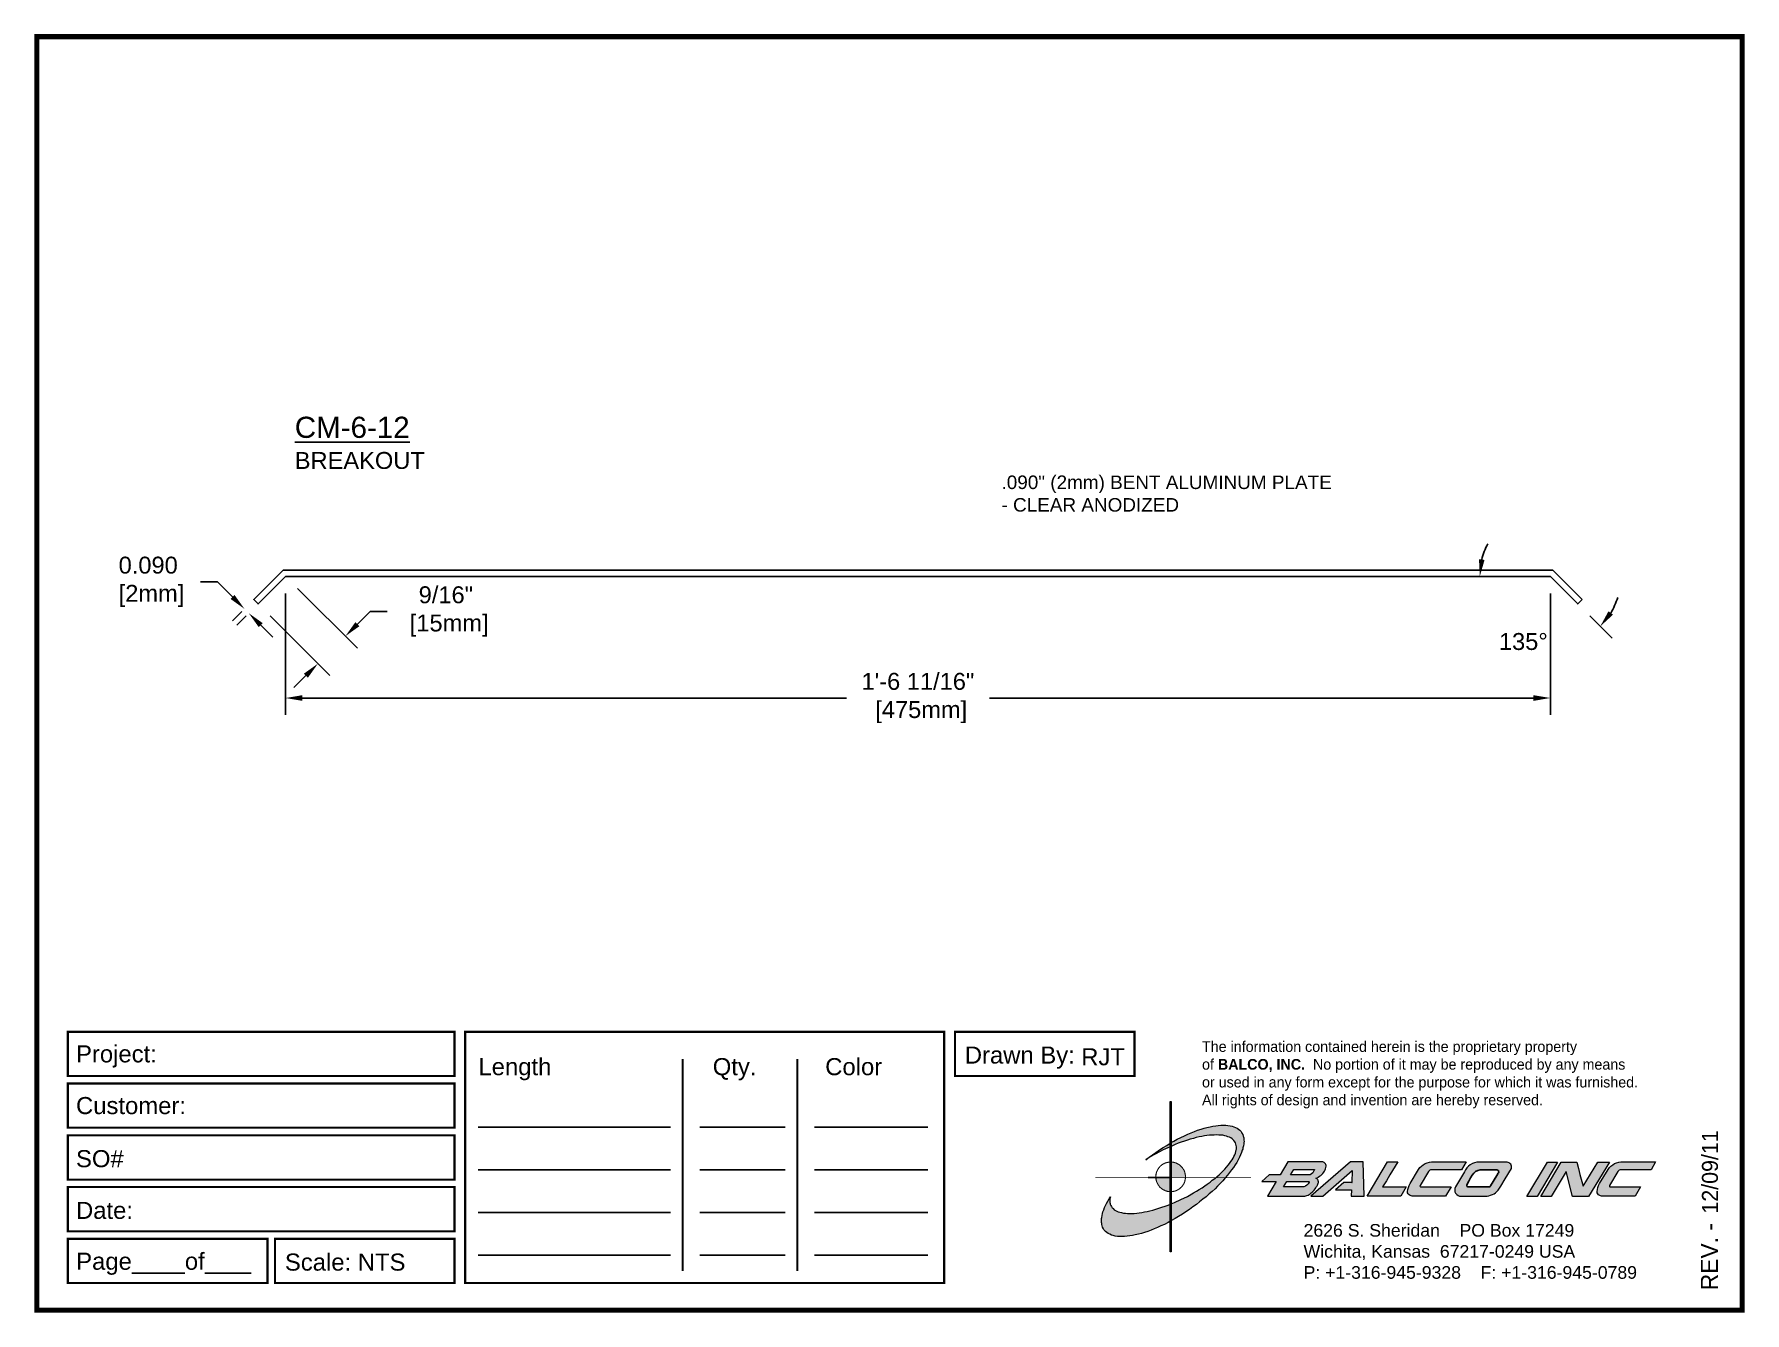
# Paper-space layout 'Breakout' of a CAD drawing. Header units: inches. Extents: x 0 to 10, y 0 to 7.5.
# The model-space entities are those that its viewports show. They can reach past a viewport. Long polylines and large blocks are cut down to what shows.
import ezdxf

# ---------------------------------------------------------------- set-up
doc = ezdxf.new("R2010")
doc.units = ezdxf.units.IN
doc.header["$MEASUREMENT"] = 0
for name, color, linetype in [('Border', 7, 'Continuous'), ('Dimensions', 3, 'Continuous'), ('Metals', 7, 'Continuous'), ('TEXT', 2, 'Continuous')]:
    doc.layers.add(name, color=color, linetype=linetype)
doc.styles.add('ARIAL', font='arial.ttf')
doc.styles.add('Copyright', font='ERASDEMI.TTF')
doc.dimstyles.new('Arial', dxfattribs={"dimtxt": 0.25, "dimasz": 0.25, "dimexe": 0.25, "dimexo": 0.25, "dimgap": 0.25, "dimtad": 0, "dimtih": 1, "dimtoh": 1, "dimdec": 4, "dimzin": 3, "dimdsep": 46, "dimlunit": 4, "dimtxsty": 'ARIAL', "dimcen": 0.25, "dimadec": 0, "dimazin": 0, "dimtfac": 1, "dimtdec": 4, "dimtofl": 0, "dimtmove": 0, "dimatfit": 3, "dimfxl": 0, "dimfrac": 2, "dimtolj": 1, "dimtzin": 0, "dimarcsym": 0})

# ---------------------------------------------------------------- blocks, each defined once
blk = doc.blocks.new('ACADlogo')
h = blk.add_hatch(color=256)
h.paths.add_polyline_path([(-3.346, 1.223), (-3.351, 1.223), (-3.351, 0.979), (-3.346, 0.982)])
h.paths.add_polyline_path([(-3.346, 0.961), (-3.351, 0.959), (-3.351, 0.868), (-3.346, 0.868)])
h.paths.add_polyline_path([(-3.346, 0.777), (-3.351, 0.777), (-3.351, 0.699), (-3.351, 0.695), (-3.35, 0.695), (-3.346, 0.695)])
h.paths.add_polyline_path([(-3.346, 0.864), (-3.346, 0.868), (-3.35, 0.868), (-3.351, 0.868), (-3.351, 0.777), (-3.346, 0.777), (-3.346, 0.778), (-3.348, 0.778)])
h.paths.add_polyline_path([(-3.346, 0.524), (-3.351, 0.521), (-3.351, 0.342), (-3.346, 0.342)])
h.paths.add_polyline_path([(-3.346, 0.695), (-3.351, 0.695), (-3.351, 0.621), (-3.346, 0.623)])
h.paths.add_polyline_path([(-3.346, 0.623), (-3.351, 0.621), (-3.351, 0.521), (-3.346, 0.524)])
h.paths.add_polyline_path([(-3.346, 0.982), (-3.351, 0.979), (-3.351, 0.959), (-3.346, 0.961)])
h = blk.add_hatch(color=175)
h.paths.add_polyline_path([(-3.518, 0.573), (-3.534, 0.571), (-3.548, 0.569), (-3.562, 0.567), (-3.576, 0.567), (-3.589, 0.566), (-3.602, 0.567), (-3.614, 0.568), (-3.625, 0.569), (-3.636, 0.572), (-3.646, 0.574), (-3.656, 0.577), (-3.664, 0.581), (-3.673, 0.585), (-3.679, 0.589), (-3.685, 0.595), (-3.688, 0.598), (-3.691, 0.6), (-3.695, 0.607), (-3.699, 0.614), (-3.703, 0.621), (-3.704, 0.626), (-3.705, 0.631), (-3.706, 0.637), (-3.706, 0.642), (-3.705, 0.648), (-3.705, 0.653), (-3.703, 0.659), (-3.702, 0.665), (-3.71, 0.652), (-3.717, 0.639), (-3.725, 0.626), (-3.731, 0.613), (-3.737, 0.601), (-3.741, 0.589), (-3.746, 0.577), (-3.749, 0.566), (-3.751, 0.555), (-3.753, 0.544), (-3.754, 0.538), (-3.754, 0.533), (-3.755, 0.523), (-3.754, 0.513), (-3.753, 0.508), (-3.752, 0.503), (-3.75, 0.494), (-3.748, 0.486), (-3.743, 0.477), (-3.74, 0.473), (-3.738, 0.469), (-3.734, 0.465), (-3.73, 0.461), (-3.723, 0.455), (-3.715, 0.449), (-3.706, 0.445), (-3.695, 0.44), (-3.685, 0.437), (-3.674, 0.434), (-3.661, 0.432), (-3.648, 0.431), (-3.634, 0.431), (-3.62, 0.431), (-3.604, 0.433), (-3.588, 0.435), (-3.572, 0.438), (-3.556, 0.441), (-3.538, 0.445), (-3.52, 0.449), (-3.503, 0.456), (-3.483, 0.461), (-3.464, 0.469), (-3.445, 0.477), (-3.426, 0.485), (-3.406, 0.494), (-3.385, 0.503), (-3.364, 0.514), (-3.351, 0.521), (-3.351, 0.621), (-3.364, 0.616), (-3.382, 0.609), (-3.4, 0.603), (-3.418, 0.598), (-3.436, 0.592), (-3.453, 0.587), (-3.47, 0.583), (-3.486, 0.579), (-3.503, 0.576)])
h.paths.add_polyline_path([(-3.215, 0.687), (-3.251, 0.667), (-3.289, 0.649), (-3.327, 0.631), (-3.345, 0.623), (-3.346, 0.623), (-3.346, 0.524), (-3.343, 0.525), (-3.323, 0.537), (-3.302, 0.549), (-3.28, 0.563), (-3.259, 0.577), (-3.238, 0.59), (-3.218, 0.605), (-3.198, 0.62), (-3.179, 0.635), (-3.16, 0.65), (-3.141, 0.665), (-3.123, 0.681), (-3.106, 0.696), (-3.089, 0.712), (-3.074, 0.727), (-3.058, 0.743), (-3.043, 0.759), (-3.03, 0.775), (-3.028, 0.777), (-3.085, 0.777), (-3.091, 0.772), (-3.105, 0.761), (-3.118, 0.75), (-3.134, 0.739), (-3.149, 0.729), (-3.165, 0.718), (-3.182, 0.707), (-3.198, 0.697)])
h.paths.add_polyline_path([(-2.921, 1.009), (-2.922, 1.015), (-2.924, 1.02), (-2.926, 1.029), (-2.931, 1.038), (-2.934, 1.043), (-2.936, 1.047), (-2.94, 1.05), (-2.943, 1.054), (-2.951, 1.06), (-2.959, 1.066), (-2.968, 1.071), (-2.978, 1.075), (-2.989, 1.079), (-3, 1.081), (-3.013, 1.083), (-3.026, 1.084), (-3.04, 1.084), (-3.054, 1.084), (-3.07, 1.083), (-3.085, 1.081), (-3.102, 1.079), (-3.118, 1.075), (-3.136, 1.07), (-3.153, 1.066), (-3.171, 1.06), (-3.191, 1.054), (-3.21, 1.047), (-3.229, 1.039), (-3.248, 1.031), (-3.268, 1.022), (-3.289, 1.012), (-3.31, 1.002), (-3.33, 0.991), (-3.346, 0.982), (-3.346, 0.961), (-3.342, 0.962), (-3.323, 0.971), (-3.305, 0.978), (-3.287, 0.984), (-3.268, 0.991), (-3.251, 0.996), (-3.234, 1.002), (-3.216, 1.007), (-3.199, 1.011), (-3.182, 1.015), (-3.167, 1.018), (-3.15, 1.021), (-3.136, 1.023), (-3.121, 1.025), (-3.107, 1.026), (-3.093, 1.026), (-3.079, 1.027), (-3.067, 1.026), (-3.054, 1.026), (-3.043, 1.025), (-3.032, 1.022), (-3.022, 1.02), (-3.013, 1.016), (-3.004, 1.013), (-2.997, 1.009), (-2.989, 1.005), (-2.983, 0.999), (-2.98, 0.996), (-2.978, 0.994), (-2.973, 0.987), (-2.969, 0.981), (-2.967, 0.973), (-2.965, 0.965), (-2.964, 0.957), (-2.964, 0.949), (-2.964, 0.944), (-2.965, 0.94), (-2.967, 0.93), (-2.969, 0.921), (-2.973, 0.911), (-2.978, 0.901), (-2.983, 0.891), (-2.989, 0.881), (-2.996, 0.871), (-3.004, 0.86), (-3.012, 0.849), (-3.021, 0.838), (-3.032, 0.827), (-3.042, 0.816), (-3.053, 0.805), (-3.065, 0.794), (-3.077, 0.783), (-3.085, 0.777), (-3.028, 0.777), (-3.016, 0.791), (-3.004, 0.806), (-2.992, 0.822), (-2.981, 0.837), (-2.971, 0.852), (-2.962, 0.866), (-2.954, 0.882), (-2.946, 0.896), (-2.939, 0.91), (-2.934, 0.924), (-2.929, 0.938), (-2.926, 0.944), (-2.925, 0.951), (-2.922, 0.963), (-2.92, 0.975), (-2.92, 0.982), (-2.919, 0.987), (-2.92, 0.999), (-2.92, 1.005)])
h.paths.add_polyline_path([(-3.372, 0.966), (-3.393, 0.953), (-3.415, 0.94), (-3.435, 0.925), (-3.455, 0.911), (-3.475, 0.897), (-3.494, 0.882), (-3.468, 0.898), (-3.439, 0.915), (-3.41, 0.93), (-3.396, 0.938), (-3.38, 0.945), (-3.351, 0.959), (-3.351, 0.979)])
h = blk.add_hatch(color=256)
h.paths.add_polyline_path([(-3.268, 0.814), (-3.27, 0.819), (-3.273, 0.824), (-3.276, 0.828), (-3.279, 0.833), (-3.282, 0.837), (-3.286, 0.841), (-3.29, 0.845), (-3.294, 0.849), (-3.298, 0.852), (-3.303, 0.855), (-3.308, 0.858), (-3.313, 0.86), (-3.318, 0.863), (-3.323, 0.864), (-3.328, 0.866), (-3.334, 0.867), (-3.339, 0.868), (-3.345, 0.868), (-3.346, 0.868), (-3.346, 0.777), (-3.335, 0.777), (-3.262, 0.777), (-3.262, 0.781), (-3.262, 0.787), (-3.263, 0.792), (-3.264, 0.798), (-3.265, 0.803), (-3.266, 0.808)])
h.paths.add_polyline_path([(-3.351, 0.777), (-3.436, 0.777), (-3.435, 0.773), (-3.435, 0.768), (-3.434, 0.762), (-3.432, 0.757), (-3.431, 0.752), (-3.428, 0.747), (-3.426, 0.742), (-3.423, 0.737), (-3.42, 0.732), (-3.417, 0.728), (-3.414, 0.723), (-3.41, 0.719), (-3.406, 0.716), (-3.401, 0.712), (-3.397, 0.709), (-3.392, 0.706), (-3.387, 0.704), (-3.382, 0.701), (-3.377, 0.699), (-3.372, 0.698), (-3.367, 0.696), (-3.361, 0.695), (-3.356, 0.695), (-3.351, 0.695)])
h.paths.add_polyline_path([(-3.346, 0.868), (-3.35, 0.868), (-3.351, 0.868), (-3.351, 0.777), (-3.346, 0.777)])
h = blk.add_hatch(color=256)
h.paths.add_polyline_path([(-2.438, 0.844, 0.412988), (-2.461, 0.869), (-2.663, 0.869), (-2.707, 0.794), (-2.771, 0.794), (-2.815, 0.755), (-2.73, 0.755), (-2.781, 0.668), (-2.563, 0.668, 0.107996), (-2.538, 0.677, 0.108939), (-2.494, 0.724, 0.080345), (-2.483, 0.745, 0.419497), (-2.499, 0.773, 0.149928), (-2.447, 0.815, 0.134283)])
h.paths.add_polyline_path([(-2.507, 0.821, -0.209012), (-2.532, 0.794), (-2.538, 0.794), (-2.646, 0.794), (-2.627, 0.825), (-2.51, 0.825, -0.56619)], flags=16)
h.paths.add_polyline_path([(-2.538, 0.75, -0.241309), (-2.569, 0.722), (-2.688, 0.722), (-2.669, 0.755), (-2.541, 0.755, -0.56619)], flags=16)
for points in [[(-2.285, 0.819), (-2.287, 0.748), (-2.335, 0.748), (-2.383, 0.705), (-2.29, 0.705), (-2.292, 0.668), (-2.215, 0.668), (-2.221, 0.869), (-2.295, 0.869), (-2.527, 0.668), (-2.458, 0.668)], [(-2.018, 0.869), (-2.079, 0.869), (-2.198, 0.668), (-2, 0.668), (-1.968, 0.722), (-2.107, 0.722), (-2.085, 0.759), (-2.064, 0.794)], [(-1.617, 0.869), (-1.807, 0.869, 0.270182), (-1.896, 0.825), (-1.946, 0.742, 0.109019), (-1.961, 0.695, 0.340665), (-1.945, 0.672, 0.129907), (-1.923, 0.668), (-1.738, 0.668), (-1.706, 0.722), (-1.878, 0.722), (-1.882, 0.722, -0.601242), (-1.887, 0.731), (-1.838, 0.813, -0.253048), (-1.821, 0.823), (-1.645, 0.823)], [(-1.083, 0.867), (-1.14, 0.867), (-1.261, 0.667), (-1.26, 0.667), (-1.202, 0.667)], [(-0.96, 0.83), (-0.969, 0.867), (-1.061, 0.867), (-1.179, 0.667), (-1.12, 0.667), (-1.031, 0.812), (-0.995, 0.667), (-0.9, 0.667), (-0.778, 0.867), (-0.846, 0.867), (-0.931, 0.727), (-0.951, 0.795)], [(-0.507, 0.869), (-0.697, 0.869, 0.270182), (-0.786, 0.825), (-0.836, 0.742, 0.109019), (-0.85, 0.695, 0.340665), (-0.835, 0.672, 0.129907), (-0.812, 0.668), (-0.628, 0.668), (-0.595, 0.722), (-0.768, 0.722), (-0.772, 0.722, -0.601242), (-0.777, 0.731), (-0.728, 0.813, -0.253048), (-0.71, 0.823), (-0.534, 0.823)], [(-3.346, 0.623), (-3.351, 0.621), (-3.351, 0.521), (-3.346, 0.524)]]:
    blk.add_hatch(color=256).paths.add_polyline_path(points)
h = blk.add_hatch(color=256)
h.paths.add_polyline_path([(-1.377, 0.868), (-1.383, 0.868), (-1.383, 0.868), (-1.44, 0.868), (-1.492, 0.868), (-1.541, 0.868, 0.297712), (-1.628, 0.811), (-1.68, 0.723, 0.585116), (-1.646, 0.668), (-1.506, 0.668, 0.210586), (-1.429, 0.703), (-1.415, 0.726), (-1.389, 0.769), (-1.352, 0.831, 0.4352)])
h.paths.add_polyline_path([(-1.437, 0.823, -0.603783), (-1.428, 0.805), (-1.431, 0.801), (-1.434, 0.796), (-1.438, 0.789), (-1.474, 0.728, -0.229001), (-1.489, 0.722), (-1.494, 0.722), (-1.501, 0.722), (-1.597, 0.722), (-1.604, 0.722, -0.492401), (-1.613, 0.734), (-1.601, 0.757), (-1.591, 0.775), (-1.582, 0.791, -0.238368), (-1.535, 0.823)], flags=16)
for q in [(-3.48, 0.777), (-3.351, 0.642)]:
    blk.add_line((-3.351, 0.777), q)
at = {"color": 7, "lineweight": 0}
for points in [[(-3.351, 1.223), (-3.346, 1.223), (-3.346, 0.342), (-3.351, 0.342), (-3.351, 1.223)], [(-2.292, 0.668), (-2.215, 0.668), (-2.221, 0.869), (-2.295, 0.869), (-2.527, 0.668), (-2.458, 0.668), (-2.285, 0.819), (-2.287, 0.748), (-2.286, 0.748), (-2.335, 0.748), (-2.383, 0.705), (-2.29, 0.705), (-2.292, 0.668), (-2.292, 0.668)], [(-2.198, 0.668), (-2.079, 0.869), (-2.018, 0.869), (-2.064, 0.794), (-2.085, 0.759), (-2.107, 0.722), (-1.968, 0.722), (-2, 0.668), (-2.198, 0.668), (-2.198, 0.668)], [(-1.383, 0.868), (-1.383, 0.868)], [(-1.261, 0.667), (-1.14, 0.867), (-1.083, 0.867), (-1.202, 0.667), (-1.26, 0.667), (-1.261, 0.667), (-1.261, 0.667)], [(-0.9, 0.667), (-0.995, 0.667), (-1.031, 0.812), (-1.12, 0.667), (-1.179, 0.667), (-1.061, 0.867), (-0.969, 0.867), (-0.96, 0.83), (-0.951, 0.795), (-0.931, 0.727), (-0.846, 0.867), (-0.778, 0.867), (-0.9, 0.667), (-0.9, 0.667)]]:
    blk.add_lwpolyline(points, dxfattribs=at)
at = {"color": 175, "lineweight": 0}
blk.add_lwpolyline([(-2.926, 1.029), (-2.924, 1.02), (-2.922, 1.015), (-2.921, 1.009), (-2.92, 1.005), (-2.92, 0.999), (-2.919, 0.987), (-2.92, 0.982), (-2.92, 0.975), (-2.922, 0.963), (-2.925, 0.951), (-2.926, 0.944), (-2.929, 0.938), (-2.934, 0.924), (-2.939, 0.91), (-2.946, 0.896), (-2.954, 0.882), (-2.962, 0.866), (-2.971, 0.852), (-2.981, 0.837), (-2.992, 0.822), (-3.004, 0.806), (-3.016, 0.791), (-3.03, 0.775), (-3.043, 0.759), (-3.058, 0.743), (-3.074, 0.727), (-3.089, 0.712), (-3.106, 0.696), (-3.123, 0.681), (-3.141, 0.665), (-3.16, 0.65), (-3.179, 0.635), (-3.198, 0.62), (-3.218, 0.605), (-3.238, 0.59), (-3.259, 0.577), (-3.28, 0.563), (-3.302, 0.549), (-3.323, 0.537), (-3.343, 0.525), (-3.364, 0.514), (-3.385, 0.503), (-3.406, 0.494), (-3.426, 0.485), (-3.445, 0.477), (-3.464, 0.469), (-3.483, 0.461), (-3.503, 0.456), (-3.52, 0.449), (-3.538, 0.445), (-3.556, 0.441), (-3.572, 0.438), (-3.588, 0.435), (-3.604, 0.433), (-3.62, 0.431), (-3.634, 0.431), (-3.648, 0.431), (-3.661, 0.432), (-3.674, 0.434), (-3.685, 0.437), (-3.695, 0.44), (-3.706, 0.445), (-3.715, 0.449), (-3.723, 0.455), (-3.73, 0.461), (-3.734, 0.465), (-3.738, 0.469), (-3.74, 0.473), (-3.743, 0.477), (-3.748, 0.486), (-3.75, 0.494), (-3.752, 0.503), (-3.753, 0.508), (-3.754, 0.513), (-3.755, 0.523), (-3.754, 0.533), (-3.754, 0.538), (-3.753, 0.544), (-3.751, 0.555), (-3.749, 0.566), (-3.746, 0.577), (-3.741, 0.589), (-3.737, 0.601), (-3.731, 0.613), (-3.725, 0.626), (-3.717, 0.639), (-3.71, 0.652), (-3.702, 0.665), (-3.703, 0.659), (-3.705, 0.653), (-3.705, 0.648), (-3.706, 0.642), (-3.706, 0.637), (-3.705, 0.631), (-3.704, 0.626), (-3.703, 0.621), (-3.699, 0.614), (-3.695, 0.607), (-3.691, 0.6), (-3.688, 0.598), (-3.685, 0.595), (-3.679, 0.589), (-3.673, 0.585), (-3.664, 0.581), (-3.656, 0.577), (-3.646, 0.574), (-3.636, 0.572), (-3.625, 0.569), (-3.614, 0.568), (-3.602, 0.567), (-3.589, 0.566), (-3.576, 0.567), (-3.562, 0.567), (-3.548, 0.569), (-3.534, 0.571), (-3.518, 0.573), (-3.503, 0.576), (-3.486, 0.579), (-3.47, 0.583), (-3.453, 0.587), (-3.436, 0.592), (-3.418, 0.598), (-3.4, 0.603), (-3.382, 0.609), (-3.364, 0.616), (-3.345, 0.623), (-3.327, 0.631), (-3.289, 0.649), (-3.251, 0.667), (-3.215, 0.687), (-3.198, 0.697), (-3.182, 0.707), (-3.165, 0.718), (-3.149, 0.729), (-3.134, 0.739), (-3.118, 0.75), (-3.105, 0.761), (-3.091, 0.772), (-3.077, 0.783), (-3.065, 0.794), (-3.053, 0.805), (-3.042, 0.816), (-3.032, 0.827), (-3.021, 0.838), (-3.012, 0.849), (-3.004, 0.86), (-2.996, 0.871), (-2.989, 0.881), (-2.983, 0.891), (-2.978, 0.901), (-2.973, 0.911), (-2.969, 0.921), (-2.967, 0.93), (-2.965, 0.94), (-2.964, 0.944), (-2.964, 0.949), (-2.964, 0.957), (-2.965, 0.965), (-2.967, 0.973), (-2.969, 0.981), (-2.973, 0.987), (-2.978, 0.994), (-2.98, 0.996), (-2.983, 0.999), (-2.989, 1.005), (-2.997, 1.009), (-3.004, 1.013), (-3.013, 1.016), (-3.022, 1.02), (-3.032, 1.022), (-3.043, 1.025), (-3.054, 1.026), (-3.067, 1.026), (-3.079, 1.027), (-3.093, 1.026), (-3.107, 1.026), (-3.121, 1.025), (-3.136, 1.023), (-3.15, 1.021), (-3.167, 1.018), (-3.182, 1.015), (-3.199, 1.011), (-3.216, 1.007), (-3.234, 1.002), (-3.251, 0.996), (-3.268, 0.991), (-3.287, 0.984), (-3.305, 0.978), (-3.323, 0.971), (-3.342, 0.962), (-3.38, 0.945), (-3.396, 0.938), (-3.41, 0.93), (-3.439, 0.915), (-3.468, 0.898), (-3.494, 0.882), (-3.475, 0.897), (-3.455, 0.911), (-3.435, 0.925), (-3.415, 0.94), (-3.393, 0.953), (-3.372, 0.966), (-3.351, 0.979), (-3.33, 0.991), (-3.31, 1.002), (-3.289, 1.012), (-3.268, 1.022), (-3.248, 1.031), (-3.229, 1.039), (-3.21, 1.047), (-3.191, 1.054), (-3.171, 1.06), (-3.153, 1.066), (-3.136, 1.07), (-3.118, 1.075), (-3.102, 1.079), (-3.085, 1.081), (-3.07, 1.083), (-3.054, 1.084), (-3.04, 1.084), (-3.026, 1.084), (-3.013, 1.083), (-3, 1.081), (-2.989, 1.079), (-2.978, 1.075), (-2.968, 1.071), (-2.959, 1.066), (-2.951, 1.06), (-2.943, 1.054), (-2.94, 1.05), (-2.936, 1.047), (-2.934, 1.043), (-2.931, 1.038), (-2.926, 1.029), (-2.926, 1.029)], dxfattribs=at)
at = {"color": 7, "lineweight": 0, "const_width": 0.0064}
blk.add_lwpolyline([(-3.262, 0.781), (-3.262, 0.787), (-3.263, 0.792), (-3.264, 0.798), (-3.265, 0.803), (-3.266, 0.808), (-3.268, 0.814), (-3.27, 0.819), (-3.273, 0.824), (-3.276, 0.828), (-3.279, 0.833), (-3.282, 0.837), (-3.286, 0.841), (-3.29, 0.845), (-3.294, 0.849), (-3.298, 0.852), (-3.303, 0.855), (-3.308, 0.858), (-3.313, 0.86), (-3.318, 0.863), (-3.323, 0.864), (-3.328, 0.866), (-3.334, 0.867), (-3.339, 0.868), (-3.345, 0.868), (-3.35, 0.868), (-3.356, 0.868), (-3.361, 0.867), (-3.367, 0.866), (-3.372, 0.865), (-3.377, 0.863), (-3.382, 0.862), (-3.387, 0.859), (-3.392, 0.857), (-3.397, 0.854), (-3.401, 0.851), (-3.406, 0.847), (-3.41, 0.843), (-3.414, 0.839), (-3.417, 0.835), (-3.42, 0.831), (-3.423, 0.826), (-3.426, 0.821), (-3.428, 0.816), (-3.431, 0.811), (-3.432, 0.806), (-3.434, 0.801), (-3.435, 0.795), (-3.435, 0.79), (-3.436, 0.784), (-3.436, 0.779), (-3.435, 0.773), (-3.435, 0.768), (-3.434, 0.762), (-3.432, 0.757), (-3.431, 0.752), (-3.428, 0.747), (-3.426, 0.742), (-3.423, 0.737), (-3.42, 0.732), (-3.417, 0.728), (-3.414, 0.723), (-3.41, 0.719), (-3.406, 0.716), (-3.401, 0.712), (-3.397, 0.709), (-3.392, 0.706), (-3.387, 0.704), (-3.382, 0.701), (-3.377, 0.699), (-3.372, 0.698), (-3.367, 0.696), (-3.361, 0.695), (-3.356, 0.695), (-3.35, 0.695), (-3.345, 0.695), (-3.339, 0.695), (-3.334, 0.696), (-3.328, 0.697), (-3.323, 0.698), (-3.318, 0.7), (-3.313, 0.702), (-3.308, 0.705), (-3.303, 0.708), (-3.298, 0.711), (-3.294, 0.714), (-3.29, 0.718), (-3.286, 0.721), (-3.282, 0.726), (-3.279, 0.73), (-3.276, 0.734), (-3.273, 0.739), (-3.27, 0.744), (-3.268, 0.749), (-3.266, 0.754), (-3.265, 0.76), (-3.264, 0.765), (-3.263, 0.77), (-3.262, 0.776), (-3.262, 0.781)], dxfattribs=at)
at = {"color": 7, "lineweight": 0}
for points in [[(-2.447, 0.815, 0.130368), (-2.438, 0.843, 0.448367), (-2.463, 0.869), (-2.663, 0.869), (-2.707, 0.794), (-2.771, 0.794), (-2.815, 0.755), (-2.73, 0.755), (-2.781, 0.668), (-2.563, 0.668, 0.107996), (-2.538, 0.677, 0.108939), (-2.494, 0.724, 0.077395), (-2.484, 0.744, 0.430878), (-2.499, 0.773, 0.149928)], [(-2.507, 0.821, -0.209012), (-2.532, 0.794), (-2.538, 0.794), (-2.646, 0.794), (-2.627, 0.825), (-2.512, 0.825), (-2.509, 0.825, -0.531288)], [(-1.838, 0.813), (-1.887, 0.731, 0.587385), (-1.882, 0.722), (-1.878, 0.722), (-1.706, 0.722), (-1.738, 0.668), (-1.923, 0.668, -0.129907), (-1.945, 0.672, -0.349839), (-1.961, 0.696, -0.107341), (-1.946, 0.742), (-1.896, 0.825, -0.270182), (-1.807, 0.869), (-1.617, 0.869), (-1.645, 0.823), (-1.821, 0.823, 0.252436)], [(-1.68, 0.723, 0.585116), (-1.646, 0.668), (-1.506, 0.668, 0.210586), (-1.429, 0.703), (-1.415, 0.726), (-1.389, 0.769), (-1.352, 0.831, 0.4352), (-1.377, 0.868), (-1.383, 0.868), (-1.383, 0.868), (-1.44, 0.868), (-1.492, 0.868), (-1.541, 0.868, 0.297712), (-1.628, 0.811)], [(-0.728, 0.813), (-0.777, 0.731, 0.587385), (-0.772, 0.722), (-0.768, 0.722), (-0.595, 0.722), (-0.628, 0.668), (-0.812, 0.668, -0.129907), (-0.835, 0.672, -0.349839), (-0.85, 0.696, -0.107341), (-0.836, 0.742), (-0.786, 0.825, -0.270182), (-0.697, 0.869), (-0.507, 0.869), (-0.534, 0.823), (-0.71, 0.823, 0.252436)], [(-2.569, 0.722), (-2.688, 0.722), (-2.669, 0.755), (-2.543, 0.755), (-2.54, 0.755, -0.531288), (-2.538, 0.75, -0.241309)]]:
    blk.add_lwpolyline(points, format="xyb", close=True, dxfattribs=at)
blk.add_lwpolyline([(-1.437, 0.823), (-1.535, 0.823, 0.238368), (-1.582, 0.791), (-1.591, 0.775), (-1.601, 0.757), (-1.613, 0.734, 0.490298), (-1.604, 0.722), (-1.597, 0.722), (-1.501, 0.722), (-1.494, 0.722), (-1.489, 0.722, 0.229001), (-1.474, 0.728), (-1.438, 0.789), (-1.434, 0.796), (-1.431, 0.801), (-1.428, 0.805, 0.603783)], format="xyb", close=True)
blk.add_lwpolyline([(-2.879, 0.777, 0.00455, 0.00455, 0), (-3.791, 0.777, 0.00183, 0.00183, 0), (-3.791, 0.777, 0.00183, 0.00183, 0)], format="xyseb", dxfattribs=at)
blk = doc.blocks.new('Quantity Data')
at = {"layer": 'Border', "color": 253}
for p, q in [((2.755, 1.254), (3.881, 1.254)), ((4.054, 1.254), (4.553, 1.254)), ((4.725, 1.254), (5.389, 1.254)), ((2.755, 1.004), (3.881, 1.004)), ((4.054, 1.004), (4.553, 1.004)), ((4.725, 1.004), (5.389, 1.004)), ((2.755, 0.754), (3.881, 0.754)), ((4.054, 0.754), (4.553, 0.754)), ((4.725, 0.754), (5.389, 0.754)), ((2.755, 0.504), (3.881, 0.504)), ((4.054, 0.504), (4.553, 0.504)), ((4.725, 0.504), (5.389, 0.504))]:
    blk.add_line(p, q, dxfattribs=at)
at = {"layer": 'Border', "const_width": 0.0125}
blk.add_lwpolyline([(5.485, 0.341), (2.678, 0.341), (2.678, 1.813), (5.485, 1.813)], close=True, dxfattribs=at)
for points in [[(3.953, 1.653), (3.953, 0.412)], [(4.625, 1.653), (4.625, 0.412)]]:
    blk.add_lwpolyline(points, dxfattribs=at)
at = {"layer": 'Border', "style": 'ARIAL'}
for s, p in [('Length', (2.756, 1.559)), ('Qty.', (4.129, 1.559)), ('Color', (4.788, 1.559))]:
    blk.add_text(s, height=0.1, dxfattribs=at).set_placement(p)
blk = doc.blocks.new('Drawn By')
at = {"layer": 'Border', "const_width": 0.0125}
blk.add_lwpolyline([(5.38, 1.813), (6.432, 1.813), (6.432, 1.554), (5.38, 1.554)], close=True, dxfattribs=at)
at = {"layer": 'Border', "style": 'ARIAL'}
blk.add_text('Drawn By: ', height=0.1, dxfattribs=at).set_placement((5.438, 1.627))
blk.add_attdef('XXX', (6.12, 1.617), '', height=0.1, dxfattribs=at)
blk = doc.blocks.new('Project Info')
at = {"layer": 'Border', "const_width": 0.0125}
for points in [[(0.182, 1.813), (2.448, 1.813), (2.448, 1.554), (0.182, 1.554)], [(0.182, 1.51), (2.448, 1.51), (2.448, 1.251), (0.182, 1.251)], [(0.182, 1.207), (2.448, 1.207), (2.448, 0.947), (0.182, 0.947)], [(0.182, 0.904), (2.448, 0.904), (2.448, 0.644), (0.182, 0.644)], [(0.182, 0.6), (1.352, 0.6), (1.352, 0.341), (0.182, 0.341)], [(1.396, 0.6), (2.448, 0.6), (2.448, 0.341), (1.396, 0.341)]]:
    blk.add_lwpolyline(points, close=True, dxfattribs=at)
at = {"layer": 'Border', "style": 'ARIAL'}
for s, p in [('Project:', (0.23, 1.634)), ('Customer:', (0.23, 1.331)), ('SO#', (0.23, 1.02)), ('Date:', (0.23, 0.717)), ('Page%%u        %%uof%%u       ', (0.231, 0.419)), ('Scale: NTS', (1.454, 0.414))]:
    blk.add_text(s, height=0.1, dxfattribs=at).set_placement(p)
blk = doc.blocks.new('REV')
at = {"style": 'Copyright'}
blk.add_text('REV. -', height=0.1, rotation=90, dxfattribs=at).set_placement((-0.142, 0.117))
at = {"style": 'Copyright', "flags": 4}
blk.add_attdef('REVISIONDATE', (-0.142, 0.566), '', height=0.0938, rotation=90, dxfattribs=at)
blk = doc.blocks.new('*D17')
at = {"layer": 'Defpoints', "color": 0}
for p in [(24.171, -22.222), (24.097, -22.424), (24.235, -22.286)]:
    blk.add_point(p, dxfattribs=at)
at = {"layer": 'Dimensions', "color": 0, "lineweight": -2}
for p, q in [((23.633, -21.96), (23.383, -21.96)), ((23.856, -22.183), (23.633, -21.96)), ((23.994, -22.399), (23.856, -22.537)), ((24.058, -22.463), (23.92, -22.601)), ((24.274, -22.601), (24.45, -22.777))]:
    blk.add_line(p, q, dxfattribs=at)
at = {"layer": 'Dimensions', "color": 0}
for points in [[(23.886, -22.154), (23.827, -22.213), (24.033, -22.36)], [(24.303, -22.571), (24.244, -22.63), (24.097, -22.424)]]:
    blk.add_solid(points, dxfattribs=at)
at = {"layer": 'Dimensions', "color": 0, "insert": (22.611, -21.96), "char_height": 0.25, "attachment_point": 5, "style": 'ARIAL'}
blk.add_mtext('\\A1;0.090\\P [2mm]', dxfattribs=at)
blk = doc.blocks.new('*D18')
at = {"layer": 'Defpoints', "color": 0}
for p in [(24.64, -21.881), (24.235, -22.286), (25.118, -23.17)]:
    blk.add_point(p, dxfattribs=at)
at = {"layer": 'Dimensions', "color": 0, "lineweight": -2}
for p, q in [((24.817, -22.057), (25.701, -22.941)), ((24.412, -22.463), (25.295, -23.346)), ((25.701, -22.587), (25.89, -22.398)), ((25.89, -22.398), (26.14, -22.398)), ((24.942, -23.346), (24.765, -23.523))]:
    blk.add_line(p, q, dxfattribs=at)
at = {"layer": 'Dimensions', "color": 0}
for points in [[(25.671, -22.558), (25.73, -22.617), (25.524, -22.764)], [(24.912, -23.317), (24.971, -23.376), (25.118, -23.17)]]:
    blk.add_solid(points, dxfattribs=at)
at = {"layer": 'Dimensions', "color": 0, "insert": (27.009, -22.398), "char_height": 0.25, "attachment_point": 5, "style": 'ARIAL'}
blk.add_mtext('\\A1;9/16"\\P [15mm]', dxfattribs=at)
blk = doc.blocks.new('*D19')
at = {"layer": 'Defpoints', "color": 0}
for p in [(24.64, -21.881), (43.328, -21.881), (43.328, -23.677)]:
    blk.add_point(p, dxfattribs=at)
at = {"layer": 'Dimensions', "color": 0, "lineweight": -2}
for p, q in [((24.64, -22.131), (24.64, -23.927)), ((43.328, -22.131), (43.328, -23.927)), ((24.89, -23.677), (32.928, -23.677)), ((43.078, -23.677), (35.04, -23.677))]:
    blk.add_line(p, q, dxfattribs=at)
at = {"layer": 'Dimensions', "color": 0}
for points in [[(24.89, -23.635), (24.89, -23.719), (24.64, -23.677)], [(43.078, -23.635), (43.078, -23.719), (43.328, -23.677)]]:
    blk.add_solid(points, dxfattribs=at)
at = {"layer": 'Dimensions', "color": 0, "insert": (33.984, -23.677), "char_height": 0.25, "attachment_point": 5, "style": 'ARIAL'}
blk.add_mtext('\\A1;1\'-6 11/16"\\P [475mm]', dxfattribs=at)
blk = doc.blocks.new('*D20')
at = {"layer": 'Defpoints', "color": 0}
for p in [(40.665, -21.881), (43.328, -21.881), (43.328, -21.881), (43.734, -22.286), (42.591, -22.618)]:
    blk.add_point(p, dxfattribs=at)
at = {"layer": 'Dimensions', "color": 0, "lineweight": -2}
blk.add_line((43.91, -22.463), (44.243, -22.795), dxfattribs=at)
for start, end in [(152.4691, 166.2345), (328.7655, 342.5309)]:
    blk.add_arc((43.328, -21.881), 1.043, start, end, dxfattribs=at)
at = {"layer": 'Dimensions', "color": 0}
for points in [[(42.356, -21.637), (42.274, -21.627), (42.285, -21.881)], [(44.253, -22.447), (44.187, -22.396), (44.066, -22.618)]]:
    blk.add_solid(points, dxfattribs=at)
at = {"layer": 'Dimensions', "color": 0, "insert": (42.929, -22.844), "char_height": 0.25, "attachment_point": 5, "style": 'ARIAL'}
blk.add_mtext('\\A1;135°', dxfattribs=at)

msp = doc.modelspace()

# ---------------------------------------------------------------- linework, layer by layer
at = {"layer": 'Metals'}
msp.add_lwpolyline([(43.79716, -22.2223), (43.36547, -21.79061), (24.60286, -21.79061), (24.17116, -22.2223), (24.2348, -22.28594), (24.64013, -21.88061), (43.32819, -21.88061), (43.73353, -22.28594)], close=True, dxfattribs=at)

# ---------------------------------------------------------------- texts
at = {"layer": 'TEXT', "width": 9.6875, "attachment_point": 1, "style": 'ARIAL'}
for s, insert, char_height in [('{\\LCM-6-12\\P\\H0.8x;\\lBREAKOUT}', (24.77661, -19.5215), 0.3125), ('{\\H0.8x;.090" (2mm) BENT ALUMINUM PLATE \\P- CLEAR ANODIZED }', (35.21864, -20.38995), 0.25)]:
    msp.add_mtext(s, dxfattribs=dict(at, insert=insert, char_height=char_height))

# ---------------------------------------------------------------- dimensions: what is measured, and where the dimension line sits
at = {"layer": 'Dimensions'}
dim = msp.add_angular_dim_2l(base=(42.59063, -22.61818), line1=((43.32819, -21.88061), (43.73353, -22.28594)), line2=((40.66488, -21.88061), (43.32819, -21.88061)), dimstyle='Arial', override={"dimpost": '\\X'}, dxfattribs=at)
dim.commit()
dim.dimension.update_dxf_attribs({"geometry": '*D20', "text_midpoint": (42.92903, -22.84429)})
for base, p1, angle, override, picture, middle in [((24.09688, -22.42386), (24.17116, -22.2223), 315, {"dimdec": 3, "dimlunit": 2, "dimpost": '\\X'}, '*D17', (22.61075, -21.95998)), ((25.11842, -23.16955), (24.64013, -21.88061), 225, {"dimpost": '\\X'}, '*D18', (27.00905, -22.39829))]:
    dim = msp.add_linear_dim(base=base, p1=p1, p2=(24.2348, -22.28594), angle=angle, dimstyle='Arial', override=override, dxfattribs=at)
    dim.commit()
    dim.dimension.update_dxf_attribs({"geometry": picture, "text_midpoint": middle, "dimtype": 161})
dim = msp.add_linear_dim(base=(43.32819, -23.67685), p1=(24.64013, -21.88061), p2=(43.32819, -21.88061), dimstyle='Arial', override={"dimpost": '\\X'}, dxfattribs=at)
dim.commit()
dim.dimension.update_dxf_attribs({"geometry": '*D19', "text_midpoint": (33.98416, -23.67685), "dimtype": 160})

psp = doc.layouts.new('Breakout')

# ---------------------------------------------------------------- linework, layer by layer
at = {"layer": 'Border', "const_width": 0.03}
psp.add_lwpolyline([(0.015, 7.476), (10.008, 7.476), (10.008, 0.015), (0.015, 0.015)], close=True, dxfattribs=at)

# ---------------------------------------------------------------- block references
for name, p in [('Project Info', (0.015, -0.167)), ('Quantity Data', (-0.153, -0.167))]:
    psp.add_blockref(name, p)
psp.add_blockref('Drawn By', (0.015, -0.167)).add_auto_attribs({'XXX': 'RJT'})
at = {"layer": 'Border'}
psp.add_blockref('ACADlogo', (10.008, 0.015), dxfattribs=at)
at = {"layer": 'TEXT'}
psp.add_blockref('REV', (10.008, 0.015), dxfattribs=at).add_auto_attribs({'REVISIONDATE': '12/09/11'})

# ---------------------------------------------------------------- texts
at = {"insert": (6.843, 1.591), "char_height": 0.0625, "width": 50.295, "attachment_point": 1, "style": 'Copyright'}
psp.add_mtext('The information contained herein is the proprietary property\\Pof {\\fEras Bold ITC|b0|i0|c0|p34;BALCO, INC.}  No portion of it may be reproduced by any means\\Por used in any form except for the purpose for which it was furnished.\\PAll rights of design and invention are hereby reserved.', dxfattribs=at)
at = {"layer": 'Border', "insert": (7.438, 0.52), "char_height": 0.074, "width": 2.3438, "attachment_point": 1, "style": 'ARIAL'}
psp.add_mtext('2626 S. Sheridan    PO Box 17249\\PWichita, Kansas  67217-0249 USA \\PP: +1-316-945-9328    F: +1-316-945-0789', dxfattribs=at)

# ---------------------------------------------------------------- viewports
at = {"layer": 'Border'}
psp.add_viewport(center=(5.012, 3.745), size=(9.993, 7.46055), view_center_point=(33.56471, -23.31568), view_height=18.812252, dxfattribs=at)

doc.saveas('drawing.dxf')
